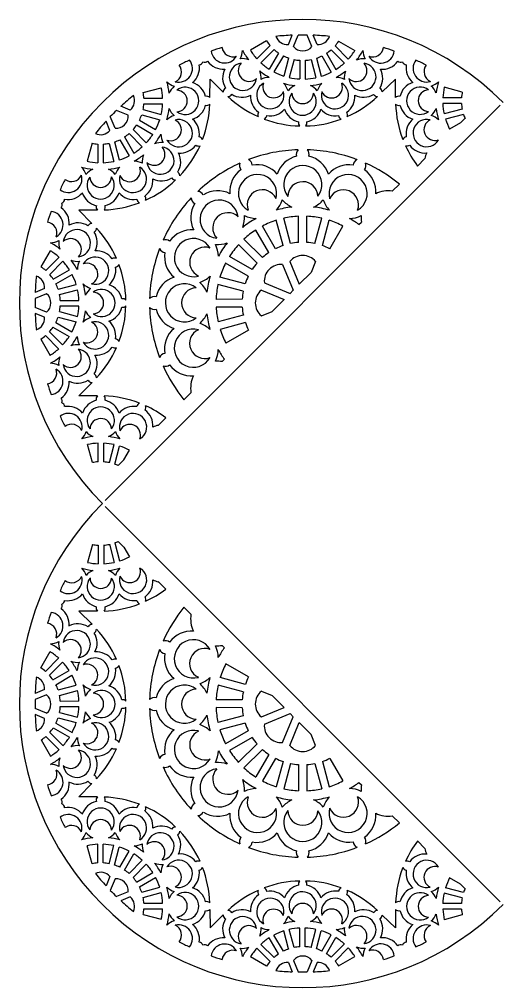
# Model space of a CAD drawing. Extents: x 51 to 299, y -13 to 235.
# Drawn here: x 51.2 to 174.6, y -12.7 to 234.8 of the extents above; entities that cross this region are included whole.
import ezdxf

# ---------------------------------------------------------------- set-up
doc = ezdxf.new("R2010")
doc.units = 0
doc.layers.get('0').update_dxf_attribs({"linetype": 'CONTINUOUS'})

msp = doc.modelspace()

# ---------------------------------------------------------------- linework, layer by layer
for p, q in [((120, 228.42), (120.98, 230.79)), ((121.32, 227.87), (122.54, 230.83)), ((126.03, 227.87), (124.81, 230.83)), ((127.35, 228.42), (126.37, 230.79)), ((114.43, 229.32), (110.29, 226.95)), ((115.32, 228.15), (111.93, 224.78)), ((131.97, 228.08), (135.33, 224.69)), ((132.87, 229.25), (137, 226.85)), ((116.33, 227.14), (112.94, 223.77)), ((117.49, 226.24), (115.09, 222.11)), ((118.72, 225.52), (116.32, 221.39)), ((128.55, 225.48), (130.92, 221.33)), ((129.79, 226.19), (132.16, 222.04)), ((130.96, 227.08), (134.32, 223.69)), ((120.08, 224.95), (118.83, 220.34)), ((121.46, 224.57), (120.2, 219.97)), ((122.92, 224.38), (122.9, 219.6)), ((124.34, 224.37), (124.33, 219.59)), ((125.81, 224.56), (127.02, 219.94)), ((127.18, 224.92), (128.4, 220.3)), ((99.91, 214.86), (99.96, 219.59)), ((103.3, 216.25), (99.96, 219.59)), ((144.01, 216.28), (147.39, 219.59)), ((147.39, 214.87), (147.39, 219.59)), ((82.87, 216.16), (87.49, 217.37)), ((164.5, 216.24), (159.89, 217.49)), ((83.05, 214.69), (87.83, 214.67)), ((83.05, 213.27), (87.82, 213.25)), ((164.3, 213.36), (159.52, 213.37)), ((164.3, 214.78), (159.53, 214.8)), ((73.14, 111.81), (174.21, 212.88)), ((79.01, 210.35), (76.05, 211.57)), ((79.55, 211.66), (77.18, 212.65)), ((82.48, 210.43), (87.08, 209.18)), ((82.85, 211.81), (87.46, 210.55)), ((164.48, 211.89), (159.86, 210.67)), ((164.85, 210.52), (160.23, 209.3)), ((74.35, 206.47), (73.37, 208.84)), ((75.67, 207.01), (74.44, 209.97)), ((81.91, 209.07), (86.03, 206.67)), ((164.05, 208.38), (161.26, 206.78)), ((164.05, 208.38), (165.22, 209.55)), ((79.28, 205.67), (82.64, 202.28)), ((80.29, 206.68), (83.65, 203.29)), ((81.19, 207.84), (85.32, 205.44)), ((69.78, 203.17), (68.52, 198.56)), ((74.12, 203.15), (75.34, 198.53)), ((75.5, 203.51), (76.72, 198.9)), ((76.87, 204.07), (79.24, 199.93)), ((78.1, 204.78), (80.48, 200.63)), ((71.24, 202.97), (71.22, 198.19)), ((72.66, 202.96), (72.64, 198.19)), ((153.03, 197.35), (154.96, 199.28)), ((146.58, 190.91), (148.41, 192.73)), ((69.74, 182.67), (66.43, 186.05)), ((71.15, 186.05), (66.43, 186.05)), ((118.65, 177.02), (116.89, 183.47)), ((120.57, 177.54), (118.82, 183.99)), ((122.62, 177.82), (122.59, 184.51)), ((124.73, 177.82), (124.76, 184.51)), ((126.78, 177.54), (128.53, 183.99)), ((128.7, 177.02), (130.46, 183.47)), ((115.02, 175.22), (111.65, 180.99)), ((116.74, 176.22), (113.38, 182)), ((130.61, 176.22), (133.97, 182)), ((138.07, 182.39), (138.69, 183.02)), ((113.39, 173.95), (108.64, 178.66)), ((111.98, 172.54), (107.24, 177.25)), ((56.77, 171.54), (59.17, 175.67)), ((57.93, 170.64), (61.32, 174)), ((110.73, 170.9), (104.93, 174.22)), ((58.94, 169.63), (62.33, 172.99)), ((59.83, 168.45), (63.98, 170.82)), ((109.74, 169.16), (103.94, 172.49)), ((118.53, 172.16), (121.26, 165.58)), ((120.37, 172.92), (122.78, 167.11)), ((126.98, 172.92), (125.83, 170.16)), ((60.54, 167.22), (64.68, 169.59)), ((108.96, 167.26), (102.49, 168.96)), ((122.78, 167.11), (125.83, 170.16)), ((57.6, 166.02), (55.23, 165.04)), ((61.1, 165.85), (65.71, 167.07)), ((108.45, 165.33), (101.99, 167.03)), ((113.86, 167.49), (120.44, 164.76)), ((58.14, 164.7), (55.18, 163.48)), ((61.46, 164.47), (66.08, 165.69)), ((113.09, 165.65), (118.91, 163.24)), ((120.44, 164.76), (121.26, 165.58)), ((58.14, 159.98), (55.18, 161.21)), ((61.64, 161.59), (66.42, 161.57)), ((61.65, 163.01), (66.42, 162.99)), ((108.19, 163.28), (101.5, 163.25)), ((108.2, 161.28), (101.51, 161.26)), ((115.86, 160.19), (118.91, 163.24)), ((57.6, 158.67), (55.23, 159.65)), ((61.07, 158.75), (65.68, 157.5)), ((61.44, 160.13), (66.05, 158.87)), ((108.47, 159.24), (102.02, 157.48)), ((113.09, 159.04), (115.86, 160.19)), ((59.78, 156.16), (63.91, 153.76)), ((60.5, 157.39), (64.63, 154.99)), ((109, 157.31), (102.55, 155.56)), ((57.87, 153.99), (61.23, 150.6)), ((58.88, 154.99), (62.24, 151.6)), ((109.8, 155.41), (104.02, 152.05)), ((56.7, 153.1), (59.07, 148.95)), ((103.03, 147.35), (103.63, 147.95)), ((69.77, 141.97), (66.43, 138.63)), ((71.16, 138.58), (66.43, 138.63)), ((93.28, 137.61), (95.08, 139.41)), ((86.73, 131.05), (88.66, 132.99)), ((71.32, 121.72), (71.34, 126.5)), ((72.75, 121.72), (72.77, 126.49)), ((69.86, 121.53), (68.64, 126.15)), ((74.21, 121.52), (75.46, 126.13)), ((75.58, 121.14), (76.84, 125.75)), ((77.91, 122.24), (79.35, 124.7)), ((76.47, 120.8), (77.91, 122.24)), ((73.14, 110.34), (174.21, 9.28)), ((69.86, 100.62), (68.64, 96)), ((71.32, 100.43), (71.34, 95.66)), ((72.75, 100.44), (72.77, 95.66)), ((74.21, 100.64), (75.46, 96.03)), ((75.58, 101.01), (76.84, 96.4)), ((76.47, 101.36), (77.91, 99.92)), ((77.91, 99.92), (79.35, 97.45)), ((86.73, 91.1), (88.66, 89.17)), ((93.28, 84.55), (95.08, 82.75)), ((71.16, 83.57), (66.43, 83.52)), ((69.77, 80.19), (66.43, 83.52)), ((103.03, 74.8), (103.63, 74.2)), ((56.7, 69.06), (59.07, 73.2)), ((57.87, 68.16), (61.23, 71.55)), ((58.88, 67.16), (62.24, 70.55)), ((109.8, 66.74), (104.02, 70.11)), ((59.78, 65.99), (63.91, 68.4)), ((60.5, 64.76), (64.63, 67.17)), ((61.07, 63.4), (65.68, 64.66)), ((108.47, 62.91), (102.02, 64.67)), ((109, 64.84), (102.55, 66.6)), ((58.14, 62.17), (55.18, 60.95)), ((57.6, 63.49), (55.23, 62.51)), ((61.44, 62.03), (66.05, 63.28)), ((113.09, 63.12), (115.86, 61.97)), ((115.86, 61.97), (118.91, 58.92)), ((61.64, 60.57), (66.42, 60.59)), ((108.2, 60.87), (101.51, 60.9)), ((58.14, 57.45), (55.18, 58.68)), ((57.6, 56.14), (55.23, 57.12)), ((61.46, 57.68), (66.08, 56.46)), ((61.65, 59.14), (66.42, 59.16)), ((108.19, 58.87), (101.5, 58.9)), ((113.09, 56.51), (118.91, 58.92)), ((113.86, 54.67), (120.44, 57.39)), ((120.44, 57.39), (121.26, 56.58)), ((60.54, 54.94), (64.68, 52.57)), ((61.1, 56.3), (65.71, 55.08)), ((108.45, 56.83), (101.99, 55.12)), ((108.96, 54.9), (102.49, 53.19)), ((118.53, 49.99), (121.26, 56.58)), ((120.37, 49.23), (122.78, 55.05)), ((122.78, 55.05), (125.83, 52)), ((58.94, 52.53), (62.33, 49.17)), ((59.83, 53.7), (63.98, 51.33)), ((109.74, 52.99), (103.94, 49.67)), ((126.98, 49.23), (125.83, 52)), ((56.77, 50.62), (59.17, 46.49)), ((57.93, 51.52), (61.32, 48.15)), ((110.73, 51.26), (104.93, 47.94)), ((111.98, 49.62), (107.24, 44.91)), ((113.39, 48.2), (108.64, 43.49)), ((115.02, 46.94), (111.65, 41.16)), ((116.74, 45.93), (113.38, 40.16)), ((118.65, 45.14), (116.89, 38.68)), ((120.57, 44.61), (118.82, 38.16)), ((126.78, 44.61), (128.53, 38.16)), ((128.7, 45.14), (130.46, 38.68)), ((130.61, 45.93), (133.97, 40.16)), ((122.62, 44.33), (122.59, 37.65)), ((124.73, 44.33), (124.76, 37.65)), ((138.07, 39.76), (138.69, 39.14)), ((69.74, 39.48), (66.43, 36.1)), ((71.15, 36.1), (66.43, 36.1)), ((146.58, 31.25), (148.41, 29.42)), ((153.03, 24.8), (154.96, 22.87)), ((69.78, 18.99), (68.52, 23.6)), ((71.24, 19.19), (71.22, 23.96)), ((72.66, 19.19), (72.64, 23.97)), ((74.12, 19), (75.34, 23.62)), ((75.5, 18.64), (76.72, 23.26)), ((76.87, 18.08), (79.24, 22.23)), ((78.1, 17.37), (80.48, 21.52)), ((79.28, 16.48), (82.64, 19.87)), ((80.29, 15.48), (83.65, 18.87)), ((74.35, 15.69), (73.37, 13.32)), ((75.67, 15.14), (74.44, 12.18)), ((81.19, 14.31), (85.32, 16.72)), ((81.91, 13.08), (86.03, 15.48)), ((164.05, 13.78), (161.26, 15.37)), ((82.48, 11.72), (87.08, 12.98)), ((164.85, 11.64), (160.23, 12.86)), ((164.05, 13.78), (165.22, 12.61)), ((79.01, 11.81), (76.05, 10.58)), ((79.55, 10.49), (77.18, 9.51)), ((82.85, 10.35), (87.46, 11.6)), ((164.48, 10.26), (159.86, 11.48)), ((83.05, 8.89), (87.82, 8.9)), ((83.05, 7.46), (87.83, 7.48)), ((164.3, 8.8), (159.52, 8.78)), ((82.87, 6), (87.49, 4.78)), ((99.91, 7.3), (99.96, 2.57)), ((103.3, 5.9), (99.96, 2.57)), ((144.01, 5.88), (147.39, 2.57)), ((147.39, 7.29), (147.39, 2.57)), ((164.3, 7.37), (159.53, 7.36)), ((164.5, 5.91), (159.89, 4.66)), ((122.92, -2.22), (122.9, 2.55)), ((124.34, -2.22), (124.33, 2.56)), ((117.49, -4.08), (115.09, 0.05)), ((118.72, -3.36), (116.32, 0.76)), ((120.08, -2.79), (118.83, 1.81)), ((121.46, -2.42), (120.2, 2.19)), ((125.81, -2.4), (127.02, 2.21)), ((127.18, -2.77), (128.4, 1.85)), ((128.55, -3.33), (130.92, 0.82)), ((129.79, -4.03), (132.16, 0.11)), ((116.33, -4.98), (112.94, -1.62)), ((130.96, -4.93), (134.32, -1.54)), ((114.43, -7.17), (110.29, -4.8)), ((115.32, -5.99), (111.93, -2.63)), ((131.97, -5.93), (135.33, -2.54)), ((132.87, -7.1), (137, -4.69)), ((120, -6.26), (120.98, -8.64)), ((121.32, -5.72), (122.54, -8.68)), ((126.03, -5.72), (124.81, -8.68)), ((127.35, -6.26), (126.37, -8.64))]:
    msp.add_line(p, q)
for centre, radius, start, end in [((123.68, 162.34), 72.5, 45, 225), ((123.68, 162.34), 68.5, 92.2541, 95.7523), ((119.72, 231.48), 3.07, 198.5794, 275.2422), ((123.68, 162.34), 68.5, 89.0517, 90.9483), ((123.68, 162.34), 68.5, 84.2477, 87.7459), ((127.63, 231.48), 3.07, 264.7578, 341.4206), ((123.68, 235.43), 11.08, 213.4619, 221.089), ((123.68, 229.84), 3.07, 219.7578, 320.2422), ((123.68, 235.43), 11.08, 318.4619, 326.089), ((123.68, 162.34), 68.5, 107.5426, 110.0022), ((103.7, 227.18), 3.49, 187.729, 330.4612), ((105.76, 228.04), 2.76, 188.0338, 290.704), ((103.33, 227.03), 4.92, 332.8161, 358.6147), ((123.68, 235.43), 17.63, 208.9171, 218.4779), ((123.68, 235.43), 15.85, 212.3519, 222.1991), ((123.68, 235.43), 11.08, 228.4619, 236.089), ((123.68, 235.43), 11.08, 243.4619, 251.089), ((123.68, 235.43), 11.08, 288.4619, 296.089), ((123.68, 235.43), 11.08, 303.4619, 311.089), ((123.68, 235.43), 15.85, 317.3519, 327.1991), ((123.68, 235.43), 17.63, 321.4171, 330.9779), ((144, 226.99), 4.92, 181.2803, 207.079), ((141.57, 227.99), 2.76, 249.745, 353.1415), ((143.63, 227.14), 3.49, 209.9878, 352.9177), ((123.68, 162.34), 68.5, 70.0064, 72.4698), ((91.97, 222.28), 3.49, 254.9878, 37.9177), ((89.91, 221.41), 2.76, 294.745, 38.1415), ((123.68, 162.34), 68.5, 115.0064, 117.4698), ((92.34, 222.43), 4.92, 310.3161, 9.583), ((97.08, 224.42), 1.17, 274.9888, 336.5203), ((98.59, 225.04), 1.17, 248.4791, 310.4604), ((103.33, 227.03), 4.92, 215.8662, 274.579), ((108.38, 220.16), 3.49, 97.4878, 352.9612), ((109.95, 221.75), 2.76, 137.245, 313.204), ((108.1, 219.88), 4.92, 68.7803, 94.579), ((123.68, 235.43), 15.85, 227.3519, 237.1991), ((123.68, 235.43), 11.08, 258.4619, 266.089), ((123.68, 235.43), 11.08, 273.4619, 281.089), ((123.68, 235.43), 15.85, 302.3519, 312.1991), ((137.36, 221.71), 2.76, 227.245, 43.204), ((138.94, 220.14), 3.49, 187.4878, 82.9612), ((139.23, 219.85), 4.92, 85.3161, 111.1147), ((144, 226.99), 4.92, 265.3161, 324.5829), ((148.76, 225.04), 1.17, 229.9887, 291.5209), ((150.27, 224.42), 1.17, 203.4797, 265.4603), ((155.03, 222.47), 4.92, 170.8661, 229.579), ((155.4, 222.31), 3.49, 142.729, 285.4612), ((123.68, 162.34), 68.5, 62.5426, 65.0022), ((157.47, 221.47), 2.76, 143.0338, 245.704), ((108.1, 219.88), 4.92, 152.8161, 212.0829), ((108.1, 219.88), 4.92, 355.3161, 21.1147), ((123.68, 235.43), 17.63, 231.4171, 240.9779), ((123.68, 235.43), 15.85, 242.3519, 252.1991), ((123.68, 235.43), 15.85, 287.3519, 297.1991), ((123.68, 235.43), 17.63, 298.9171, 308.4779), ((139.23, 219.85), 4.92, 158.7803, 184.579), ((139.23, 219.85), 4.92, 328.4635, 27.079), ((71.99, 214.02), 17.63, 6.4171, 15.9779), ((92.34, 222.43), 4.92, 226.2803, 252.079), ((94, 214), 4.92, 13.4635, 72.079), ((115.39, 215.47), 3.49, 119.9878, 15.4612), ((115.23, 215.1), 4.92, 91.2803, 117.079), ((116.23, 217.54), 2.76, 159.745, 335.704), ((115.23, 215.1), 4.92, 17.8161, 43.6147), ((123.68, 235.43), 17.63, 253.9171, 263.4779), ((123.66, 213.42), 4.92, 113.7803, 139.579), ((123.68, 235.43), 15.85, 257.3519, 267.1991), ((123.68, 235.43), 15.85, 272.3519, 282.1991), ((123.68, 235.43), 17.63, 276.4171, 285.9779), ((123.66, 213.42), 4.92, 40.3161, 66.1147), ((132.08, 215.09), 4.92, 136.2803, 162.079), ((131.93, 215.46), 3.49, 164.9878, 60.4612), ((131.06, 217.52), 2.76, 204.745, 20.704), ((132.08, 215.09), 4.92, 62.8161, 88.6147), ((153.35, 214.04), 4.92, 107.8161, 167.0829), ((155.03, 222.47), 4.92, 287.8161, 313.6147), ((175.36, 214.02), 17.63, 163.9171, 173.4779), ((123.68, 162.34), 68.5, 129.2477, 132.7459), ((77.59, 214.02), 3.07, 309.7578, 26.4206), ((71.99, 214.02), 11.08, 3.4619, 11.089), ((71.99, 214.02), 15.85, 2.3519, 12.1991), ((94, 214), 4.92, 130.3161, 156.1147), ((93.6, 214.01), 3.49, 232.4878, 127.9612), ((91.37, 214), 2.76, 272.245, 88.204), ((104.47, 216.23), 1.17, 117.4887, 179.0203), ((104.51, 216.28), 1.17, 271.2155, 329.9344), ((108.12, 219.86), 4.92, 238.1444, 297.1451), ((115.26, 215.09), 4.92, 175.3822, 234.2189), ((123.66, 213.82), 3.49, 142.4878, 37.9612), ((123.65, 216.06), 2.76, 182.245, 358.204), ((132.08, 215.09), 4.92, 305.7422, 4.579), ((139.23, 219.85), 4.92, 242.8161, 301.8168), ((142.83, 216.26), 1.17, 210.0268, 268.7457), ((142.83, 216.26), 1.17, 0.7052, 60.2535), ((153.75, 214.04), 3.49, 52.4878, 307.9612), ((155.98, 214.05), 2.76, 92.245, 268.204), ((153.35, 214.04), 4.92, 23.7803, 49.579), ((175.36, 214.02), 15.85, 167.3519, 177.1991), ((175.36, 214.02), 11.08, 168.4619, 176.089), ((71.99, 214.02), 11.08, 348.4619, 356.089), ((71.99, 214.02), 15.85, 347.3519, 357.1991), ((94, 214), 4.92, 287.8161, 346.8168), ((71.94, 214.15), 27.98, 338.9533, 357.9977), ((99.09, 214.02), 1.17, 45.7052, 105.2535), ((99.09, 214.02), 1.17, 255.0268, 313.7457), ((123.63, 235.56), 27.98, 226.9635, 246.0079), ((123.72, 235.56), 27.98, 293.9533, 312.9977), ((148.2, 214.02), 1.17, 72.4887, 134.0203), ((148.26, 214.03), 1.17, 226.2155, 284.9344), ((175.42, 214.14), 27.98, 181.9635, 201.0079), ((153.35, 214.01), 4.92, 193.1444, 252.1451), ((175.36, 214.02), 15.85, 182.3519, 192.1991), ((175.36, 214.02), 11.08, 183.4619, 191.089), ((123.68, 162.34), 68.5, 134.0517, 135.9483), ((71.99, 214.02), 11.08, 333.4619, 341.089), ((71.99, 214.02), 17.63, 343.9171, 353.4779), ((94, 214), 4.92, 203.7803, 229.579), ((113.35, 210.43), 1.17, 144.577, 201.756), ((115.26, 215.09), 4.92, 261.108, 319.6451), ((123.69, 213.42), 4.92, 197.8822, 257.1567), ((123.66, 213.42), 4.92, 282.8045, 342.079), ((132.08, 215.09), 4.92, 220.3161, 278.8532), ((133.99, 210.42), 1.17, 338.2052, 35.3842), ((153.35, 214.04), 4.92, 310.3161, 336.1147), ((175.36, 214.02), 17.63, 186.4171, 195.9779), ((175.36, 214.02), 11.08, 198.4619, 203.8406), ((123.68, 162.34), 68.5, 137.2541, 140.7523), ((75.95, 210.07), 3.07, 264.7578, 5.2422), ((71.99, 214.02), 15.85, 332.3519, 342.1991), ((92.32, 205.58), 4.92, 107.8161, 133.6147), ((91.95, 205.74), 3.49, 209.9878, 105.4612), ((89.88, 206.58), 2.76, 249.745, 65.704), ((92.32, 205.58), 4.92, 350.7422, 49.579), ((113.35, 210.43), 1.17, 293.7155, 350.75), ((123.63, 235.56), 27.98, 249.4635, 268.5079), ((123.75, 208.4), 1.17, 168.8895, 224.256), ((123.72, 235.56), 27.98, 271.4533, 290.4977), ((123.59, 208.4), 1.17, 315.7052, 11.0717), ((133.99, 210.42), 1.17, 189.2112, 246.2457), ((155.03, 205.59), 4.92, 130.3822, 189.2189), ((155.39, 205.77), 3.49, 74.9878, 330.4612), ((157.45, 206.64), 2.76, 114.745, 290.704), ((155.01, 205.62), 4.92, 46.2803, 72.079), ((175.36, 214.02), 15.85, 197.3519, 207.1991), ((71.99, 208.43), 3.07, 243.5794, 320.2422), ((71.99, 214.02), 11.08, 303.4619, 311.089), ((71.99, 214.02), 11.08, 318.4619, 326.089), ((71.99, 214.02), 17.63, 321.4171, 330.9779), ((92.32, 205.58), 4.92, 181.2803, 207.079), ((71.99, 214.02), 11.08, 258.4619, 266.089), ((71.99, 214.02), 11.08, 273.4619, 281.089), ((71.99, 214.02), 11.08, 288.4619, 296.089), ((71.99, 214.02), 15.85, 317.3519, 327.1991), ((87.54, 198.45), 4.92, 85.3161, 111.1147), ((96.98, 203.63), 1.17, 23.2052, 80.3842), ((150.37, 203.65), 1.17, 99.577, 156.756), ((71.99, 214.02), 15.85, 302.3519, 312.1991), ((85.67, 200.3), 2.76, 227.245, 43.204), ((87.26, 198.73), 3.49, 187.4878, 82.9612), ((87.54, 198.45), 4.92, 327.8045, 27.079), ((92.32, 205.58), 4.92, 265.3161, 323.8532), ((71.94, 214.15), 27.98, 316.4533, 335.4977), ((96.98, 203.63), 1.17, 234.2112, 291.2457), ((123.68, 162.34), 39.18, 91.7152, 110.7594), ((123.68, 200.36), 1.64, 135.5624, 197.9603), ((123.68, 200.36), 1.64, 342.4887, 44.4376), ((123.68, 162.34), 39.18, 69.2152, 88.2848), ((150.37, 203.65), 1.17, 248.7155, 305.75), ((175.42, 214.14), 27.98, 204.4635, 216.8684), ((155.03, 205.59), 4.92, 216.108, 274.6451), ((159.8, 198.45), 4.92, 152.8822, 170.3092), ((71.99, 214.02), 15.85, 257.3519, 267.1991), ((71.99, 214.02), 15.85, 272.3519, 282.1991), ((71.99, 214.02), 15.85, 287.3519, 297.1991), ((71.99, 214.02), 17.63, 298.9171, 308.4779), ((80.4, 193.68), 4.92, 62.8161, 88.6147), ((87.54, 198.45), 4.92, 158.7803, 184.579), ((123.68, 162.34), 39.18, 114.2152, 133.2848), ((109.13, 197.47), 1.64, 158.0624, 220.4603), ((109.14, 197.47), 1.64, 4.8564, 66.9122), ((123.7, 193.16), 6.88, 103.3661, 162.079), ((123.7, 193.16), 6.88, 17.8161, 77.0829), ((138.22, 197.47), 1.64, 113.0624, 175.4603), ((138.22, 197.47), 1.64, 319.9887, 21.9376), ((123.68, 162.34), 39.18, 50.8591, 65.7848), ((71.99, 214.02), 17.63, 253.9171, 263.4779), ((63.55, 193.7), 4.92, 17.8161, 43.6147), ((71.97, 192.01), 4.92, 113.7803, 139.579), ((71.99, 214.02), 17.63, 276.4171, 285.9779), ((71.97, 192.01), 4.92, 40.3161, 66.1147), ((80.4, 193.68), 4.92, 136.2803, 162.079), ((80.25, 194.05), 3.49, 164.9878, 60.4612), ((79.38, 196.11), 2.76, 204.745, 20.704), ((91.05, 194.85), 1.17, 0.7052, 56.0717), ((111.91, 190.82), 6.88, 125.8661, 184.579), ((111.91, 190.82), 6.88, 40.3161, 99.4487), ((123.7, 192.6), 4.89, 322.4878, 217.9612), ((135.49, 190.8), 6.88, 80.8661, 139.579), ((135.49, 190.8), 6.88, 355.3161, 54.5829), ((63.71, 194.07), 3.49, 232.729, 15.4612), ((123.68, 162.34), 68.5, 152.5426, 155.0022), ((64.55, 196.13), 2.76, 233.0338, 335.704), ((71.97, 192.41), 3.49, 142.4878, 37.9612), ((71.97, 194.65), 2.76, 182.245, 358.204), ((80.43, 193.7), 4.92, 306.108, 4.6451), ((71.88, 214.08), 27.98, 294.4635, 313.5079), ((87.57, 198.47), 4.92, 242.8822, 302.1567), ((91.16, 194.96), 1.17, 213.8895, 269.256), ((112.12, 190.3), 4.89, 344.9878, 240.4612), ((123.71, 189.47), 3.87, 2.245, 178.204), ((135.28, 190.28), 4.89, 299.9878, 195.4612), ((96.79, 189.22), 1.64, 27.4887, 89.4376), ((101.91, 184.15), 6.88, 62.8161, 122.0829), ((113.33, 187.42), 3.87, 24.745, 200.704), ((134.09, 187.39), 3.87, 339.745, 155.704), ((145.48, 184.11), 6.88, 80.8295, 117.079), ((61.6, 188.94), 1.17, 293.4797, 355.4603), ((63.55, 193.7), 4.92, 260.8661, 319.579), ((71.97, 192.01), 4.92, 197.8161, 257.0829), ((72, 192.02), 4.92, 283.1444, 342.1451), ((80.43, 193.7), 4.92, 220.3822, 279.2189), ((82.37, 189.04), 1.17, 189.577, 246.756), ((82.37, 189.04), 1.17, 338.7155, 35.75), ((123.68, 162.34), 39.18, 136.7152, 155.7848), ((96.79, 189.22), 1.64, 180.5624, 242.9603), ((102.3, 183.75), 4.89, 7.4878, 262.9612), ((111.91, 190.82), 6.88, 316.2803, 342.079), ((123.7, 193.16), 6.88, 220.3161, 246.1147), ((123.7, 193.16), 6.88, 293.7803, 319.579), ((135.49, 190.8), 6.88, 197.8161, 223.6147), ((123.68, 162.34), 68.5, 160.0064, 162.4698), ((58.87, 182.3), 3.49, 299.9878, 82.9177), ((60.98, 187.43), 1.17, 319.9887, 21.5209), ((59.03, 182.67), 4.92, 355.3161, 54.5829), ((71.99, 186.87), 1.17, 162.4887, 224.0203), ((71.88, 214.08), 27.98, 271.9635, 291.0079), ((71.99, 186.93), 1.17, 316.2155, 14.9344), ((101.91, 184.15), 6.88, 148.3661, 207.079), ((123.68, 162.34), 24.68, 96.4171, 105.9779), ((123.68, 162.34), 24.68, 73.9171, 83.4779), ((104.52, 181.55), 3.87, 47.245, 223.204), ((101.91, 184.15), 6.88, 338.7803, 4.579), ((123.68, 162.34), 24.68, 118.9171, 128.4779), ((111.91, 190.82), 6.88, 242.8161, 268.6147), ((123.68, 162.34), 22.19, 107.8009, 117.6481), ((123.68, 162.34), 22.19, 92.8009, 102.6481), ((123.68, 162.34), 22.19, 77.3519, 87.1991), ((123.68, 162.34), 22.19, 62.3519, 72.1991), ((135.49, 190.8), 6.88, 271.2803, 297.079), ((123.68, 162.34), 24.68, 54.3282, 60.9779), ((145.48, 184.11), 6.88, 175.3161, 189.1705), ((58.03, 180.23), 2.76, 339.745, 83.1415), ((65.88, 177.61), 3.49, 277.4878, 172.9612), ((66.16, 177.89), 4.92, 58.4635, 117.079), ((69.75, 181.5), 1.17, 90.7052, 150.2535), ((69.75, 181.5), 1.17, 300.0268, 358.7457), ((50.46, 162.39), 27.98, 23.9533, 42.9977), ((95.22, 174.16), 6.88, 85.3161, 144.5829), ((123.68, 162.34), 22.19, 122.8009, 132.6481), ((59.03, 182.67), 4.92, 271.2803, 297.079), ((66.16, 177.89), 4.92, 175.3161, 201.1147), ((64.31, 176.02), 2.76, 317.245, 133.204), ((66.16, 177.89), 4.92, 332.8161, 31.8168), ((88.55, 176.89), 1.64, 49.9887, 111.9376), ((95.73, 173.94), 4.89, 29.9878, 285.4612), ((50.59, 162.34), 17.63, 51.4171, 60.9779), ((123.68, 162.34), 39.18, 159.2152, 178.2848), ((88.55, 176.89), 1.64, 203.0624, 265.4603), ((98.63, 172.76), 3.87, 69.745, 245.704), ((101.91, 184.15), 6.88, 265.3161, 291.1147), ((95.22, 174.16), 6.88, 1.2803, 27.079), ((123.68, 162.34), 24.68, 141.4171, 150.9779), ((123.68, 162.34), 22.19, 137.8009, 147.6481), ((123.68, 162.34), 15.51, 108.911, 116.538), ((123.68, 162.34), 15.51, 93.911, 101.538), ((123.68, 162.34), 15.51, 78.4619, 86.089), ((123.68, 162.34), 15.51, 63.4619, 71.089), ((50.59, 162.34), 15.85, 47.3519, 57.1991), ((50.59, 162.34), 17.63, 28.9171, 38.4779), ((66.16, 177.89), 4.92, 248.7803, 274.579), ((70.56, 170.59), 3.49, 254.9878, 150.4612), ((70.93, 170.75), 4.92, 35.7422, 94.579), ((75.6, 172.66), 1.17, 68.2052, 125.3842), ((95.22, 174.16), 6.88, 170.8661, 229.579), ((123.68, 162.34), 15.51, 123.911, 131.538), ((123.68, 170.18), 4.3, 39.7578, 140.2422), ((50.59, 162.34), 11.08, 48.4619, 56.089), ((50.59, 162.34), 15.85, 32.3519, 42.1991), ((70.93, 170.75), 4.92, 152.8161, 178.6147), ((68.5, 169.73), 2.76, 294.745, 110.704), ((70.93, 170.75), 4.92, 310.3161, 8.8532), ((75.6, 172.66), 1.17, 279.2112, 336.2457), ((50.46, 162.39), 27.98, 1.4533, 20.4977), ((123.68, 162.34), 22.19, 152.8009, 162.6481), ((123.68, 162.34), 15.51, 138.911, 146.538), ((118.14, 167.88), 4.3, 84.7578, 185.2422), ((123.68, 162.34), 68.5, 174.2477, 177.7459), ((54.54, 166.3), 3.07, 354.7578, 71.4206), ((50.59, 162.34), 11.08, 33.4619, 41.089), ((50.59, 162.34), 15.85, 17.3519, 27.1991), ((92.86, 162.37), 6.88, 107.8161, 167.0829), ((95.22, 174.16), 6.88, 287.8161, 313.6147), ((123.68, 162.34), 24.68, 163.9171, 173.4779), ((123.68, 162.34), 15.51, 153.911, 161.538), ((50.59, 162.34), 11.08, 18.4619, 26.089), ((50.59, 162.34), 17.63, 6.4171, 15.9779), ((70.93, 170.75), 4.92, 226.2803, 252.079), ((72.6, 162.32), 4.92, 130.3161, 156.1147), ((72.6, 162.32), 4.92, 12.8045, 72.079), ((93.42, 162.37), 4.89, 52.4878, 307.9612), ((96.55, 162.38), 3.87, 92.245, 268.204), ((92.86, 162.37), 6.88, 23.7803, 49.579), ((123.68, 162.34), 22.19, 167.8009, 177.6481), ((123.68, 162.34), 68.5, 179.0517, 180.9483), ((56.18, 162.34), 3.07, 309.7578, 50.2422), ((50.59, 162.34), 11.08, 3.4619, 11.089), ((50.59, 162.34), 15.85, 2.3519, 12.1991), ((72.2, 162.32), 3.49, 232.4878, 127.9612), ((69.96, 162.31), 2.76, 272.245, 88.204), ((77.62, 162.26), 1.17, 45.7052, 101.0717), ((85.66, 162.34), 1.64, 72.4887, 134.4376), ((123.68, 162.34), 15.51, 168.911, 176.538), ((115.84, 162.34), 4.3, 129.7578, 230.2422), ((50.59, 162.34), 11.08, 348.4619, 356.089), ((50.59, 162.34), 15.85, 347.3519, 357.1991), ((72.6, 162.35), 4.92, 287.8822, 347.1567), ((50.46, 162.3), 27.98, 339.4635, 358.5079), ((77.62, 162.41), 1.17, 258.8895, 314.256), ((85.66, 162.34), 1.64, 225.5624, 287.9603), ((123.68, 162.34), 39.18, 181.7152, 200.7848), ((123.68, 162.34), 22.19, 182.8009, 192.6481), ((123.68, 162.34), 15.51, 183.911, 191.538), ((123.68, 162.34), 68.5, 182.2541, 185.7523), ((54.54, 158.39), 3.07, 288.5794, 5.2422), ((50.59, 162.34), 11.08, 333.4619, 341.089), ((50.59, 162.34), 17.63, 343.9171, 353.4779), ((70.91, 153.9), 4.92, 107.8161, 133.6147), ((72.6, 162.32), 4.92, 203.7803, 229.579), ((92.86, 162.37), 6.88, 193.3661, 252.079), ((92.86, 162.37), 6.88, 310.3161, 336.1147), ((123.68, 162.34), 24.68, 186.4171, 195.9779), ((50.59, 162.34), 11.08, 318.4619, 326.089), ((50.59, 162.34), 15.85, 332.3519, 342.1991), ((70.54, 154.05), 3.49, 209.9878, 105.4612), ((68.48, 154.9), 2.76, 249.745, 65.704), ((70.92, 153.93), 4.92, 351.108, 49.6451), ((95.2, 150.58), 6.88, 46.2803, 72.079), ((123.68, 162.34), 15.51, 198.911, 206.538), ((50.59, 162.34), 11.08, 303.4619, 311.089), ((50.59, 162.34), 15.85, 317.3519, 327.1991), ((50.59, 162.34), 17.63, 321.4171, 330.9779), ((70.91, 153.9), 4.92, 181.2803, 207.079), ((95.2, 150.58), 6.88, 130.3161, 189.5829), ((95.71, 150.79), 4.89, 74.9878, 330.4612), ((98.6, 152), 3.87, 114.745, 290.704), ((123.68, 162.34), 22.19, 197.8009, 207.6481), ((66.14, 146.76), 4.92, 85.3161, 111.1147), ((70.92, 153.93), 4.92, 265.3822, 324.2189), ((75.59, 152.01), 1.17, 234.577, 291.756), ((75.59, 152.01), 1.17, 23.7155, 80.75), ((50.59, 162.34), 15.85, 302.3519, 312.1991), ((50.59, 162.34), 17.63, 298.9171, 308.4779), ((66.14, 146.76), 4.92, 158.7803, 184.579), ((64.27, 148.62), 2.76, 227.245, 43.204), ((65.85, 147.05), 3.49, 187.4878, 82.9612), ((66.15, 146.79), 4.92, 328.1444, 27.1451), ((50.46, 162.3), 27.98, 316.9635, 336.0079), ((88.55, 147.79), 1.64, 94.9887, 156.9376), ((95.2, 150.58), 6.88, 332.8161, 358.6147), ((123.68, 162.34), 24.68, 208.9171, 215.6718), ((58.99, 142), 4.92, 62.8161, 88.6147), ((88.55, 147.79), 1.64, 248.0624, 310.4603), ((123.68, 162.34), 39.18, 204.2152, 219.1409), ((95.2, 150.58), 6.88, 215.8661, 274.579), ((101.87, 140.57), 6.88, 80.2519, 94.579), ((57.98, 144.43), 2.76, 278.0338, 20.704), ((58.84, 142.37), 3.49, 277.729, 60.4612), ((69.74, 143.18), 1.17, 1.2155, 59.9344), ((101.87, 140.57), 6.88, 152.8161, 189.7481), ((123.68, 162.34), 68.5, 197.5426, 200.0022), ((58.99, 142), 4.92, 305.8661, 4.579), ((66.14, 146.76), 4.92, 242.8161, 302.0829), ((69.79, 143.14), 1.17, 207.4887, 269.0203), ((60.98, 137.25), 1.17, 338.4797, 40.4603), ((61.6, 135.75), 1.17, 4.9887, 66.5209), ((72.01, 132.67), 4.92, 103.4635, 162.079), ((72, 137.76), 1.17, 135.7052, 195.2535), ((72, 137.76), 1.17, 345.0268, 43.7457), ((71.87, 110.61), 27.98, 68.9533, 87.9977), ((72.01, 132.67), 4.92, 17.8161, 76.8168), ((82.38, 135.64), 1.17, 113.2052, 170.3842), ((63.74, 130.63), 3.49, 344.9878, 127.9177), ((63.59, 131), 4.92, 40.3161, 99.5829), ((72.01, 132.27), 3.49, 322.4878, 217.9612), ((80.44, 130.99), 4.92, 80.7422, 139.579), ((80.28, 130.62), 3.49, 299.9878, 195.4612), ((82.38, 135.64), 1.17, 324.2112, 21.2457), ((80.44, 130.99), 4.92, 355.3161, 53.8532), ((71.87, 110.61), 27.98, 53.1193, 65.4977), ((123.68, 162.34), 68.5, 205.0064, 207.4698), ((64.6, 128.57), 2.76, 24.745, 128.1415), ((72.02, 130.04), 2.76, 2.245, 178.204), ((79.43, 128.55), 2.76, 339.745, 155.704), ((63.59, 131), 4.92, 316.2803, 342.079), ((72.01, 132.67), 4.92, 220.3161, 246.1147), ((72.01, 132.67), 4.92, 293.7803, 319.579), ((80.44, 130.99), 4.92, 197.8161, 223.6147), ((87.57, 126.21), 4.92, 99.8736, 117.079), ((71.99, 110.66), 17.63, 96.4171, 105.9779), ((71.99, 110.66), 15.85, 92.3519, 102.1991), ((71.99, 110.66), 15.85, 77.3519, 87.1991), ((71.99, 110.66), 17.63, 73.9171, 83.4779), ((71.99, 110.66), 15.85, 62.3519, 72.1991), ((71.99, 110.66), 11.08, 93.4619, 101.089), ((71.99, 110.66), 11.08, 78.4619, 86.089), ((71.99, 110.66), 11.08, 66.1594, 71.089), ((123.68, 59.81), 72.5, 135, 315), ((71.99, 111.49), 11.08, 258.911, 266.5381), ((71.99, 111.49), 11.08, 273.911, 281.5381), ((71.99, 111.49), 11.08, 288.911, 293.8406), ((71.99, 111.49), 15.85, 287.8009, 297.6481), ((71.99, 111.49), 17.63, 254.0221, 263.5829), ((63.59, 91.15), 4.92, 17.921, 43.7197), ((71.99, 111.49), 15.85, 257.8009, 267.6481), ((71.99, 111.49), 15.85, 272.8009, 282.6481), ((71.99, 111.49), 17.63, 276.5221, 286.0829), ((80.44, 91.17), 4.92, 136.3853, 162.1839), ((80.28, 91.54), 3.49, 164.5388, 60.0122), ((79.43, 93.6), 2.76, 204.296, 20.255), ((63.74, 91.52), 3.49, 232.0823, 15.0122), ((64.6, 93.58), 2.76, 231.8585, 335.255), ((72.01, 89.48), 4.92, 113.8853, 139.6839), ((72.01, 89.88), 3.49, 142.0388, 37.5122), ((72.02, 92.12), 2.76, 181.796, 357.755), ((72.01, 89.48), 4.92, 40.421, 66.2197), ((123.68, 59.81), 68.5, 152.5302, 154.9936), ((80.44, 91.17), 4.92, 306.1468, 4.6839), ((71.87, 111.55), 27.98, 294.5023, 306.8807), ((87.57, 95.94), 4.92, 242.921, 260.1264), ((63.59, 91.15), 4.92, 260.4171, 319.6839), ((72.01, 89.48), 4.92, 197.921, 256.5365), ((72.01, 89.48), 4.92, 283.1832, 342.1839), ((80.44, 91.17), 4.92, 220.421, 279.2578), ((82.38, 86.51), 1.17, 338.7543, 35.7888), ((60.98, 84.9), 1.17, 319.5397, 21.5203), ((61.6, 86.41), 1.17, 293.4791, 355.0113), ((72, 84.39), 1.17, 164.7465, 224.2948), ((71.87, 111.55), 27.98, 272.0023, 291.0467), ((72, 84.39), 1.17, 316.2543, 14.9732), ((82.38, 86.51), 1.17, 189.6158, 246.7948), ((123.68, 59.81), 39.18, 140.8591, 155.7848), ((123.68, 59.81), 68.5, 159.9978, 162.4574), ((58.84, 79.78), 3.49, 299.5388, 82.271), ((58.99, 80.15), 4.92, 355.421, 54.1339), ((101.87, 81.58), 6.88, 170.2519, 207.1839), ((57.98, 77.72), 2.76, 339.296, 81.9662), ((66.14, 75.39), 4.92, 57.9171, 117.1839), ((69.79, 79.01), 1.17, 90.9797, 152.5113), ((65.85, 75.11), 3.49, 277.0388, 172.5122), ((69.74, 78.98), 1.17, 300.0656, 358.7845), ((66.15, 75.37), 4.92, 332.8549, 31.8556), ((50.46, 59.85), 27.98, 23.9921, 43.0365), ((95.2, 71.58), 6.88, 85.421, 144.1339), ((58.99, 80.15), 4.92, 271.3853, 297.1839), ((50.59, 59.81), 17.63, 51.5221, 61.0829), ((66.14, 75.39), 4.92, 175.421, 201.2197), ((64.27, 73.53), 2.76, 316.796, 132.755), ((88.55, 74.36), 1.64, 49.5397, 111.9376), ((95.71, 71.36), 4.89, 29.5388, 285.0122), ((101.87, 81.58), 6.88, 265.421, 279.7481), ((95.2, 71.58), 6.88, 1.3853, 27.1839), ((50.59, 59.81), 15.85, 47.8009, 57.6481), ((70.92, 68.22), 4.92, 35.7811, 94.6178), ((123.68, 59.81), 39.18, 159.2152, 178.2848), ((88.55, 74.36), 1.64, 203.0624, 265.0113), ((95.2, 71.58), 6.88, 170.4171, 229.6839), ((98.6, 70.16), 3.87, 69.296, 245.255), ((123.68, 59.81), 24.68, 144.3282, 151.0829), ((50.59, 59.81), 15.85, 32.8009, 42.6481), ((66.14, 75.39), 4.92, 248.8853, 274.6839), ((50.59, 59.81), 17.63, 29.0221, 38.5829), ((70.91, 68.25), 4.92, 152.921, 178.7197), ((70.54, 68.1), 3.49, 254.5388, 150.0122), ((68.48, 67.25), 2.76, 294.296, 110.255), ((75.59, 70.14), 1.17, 68.244, 125.423), ((75.59, 70.14), 1.17, 279.25, 336.2845), ((50.46, 59.85), 27.98, 1.4921, 20.5365), ((123.68, 59.81), 22.19, 152.3519, 162.1991), ((50.59, 59.81), 11.08, 48.911, 56.5381), ((50.59, 59.81), 11.08, 33.911, 41.5381), ((50.59, 59.81), 15.85, 17.8009, 27.6481), ((70.92, 68.22), 4.92, 310.3549, 8.892), ((123.68, 59.81), 68.5, 174.2477, 177.7459), ((54.54, 63.77), 3.07, 354.7578, 71.4206), ((50.59, 59.81), 11.08, 18.911, 26.5381), ((70.91, 68.25), 4.92, 226.3853, 252.1839), ((50.59, 59.81), 17.63, 6.5221, 16.0829), ((72.6, 59.8), 4.92, 12.8433, 72.1178), ((92.86, 59.78), 6.88, 107.921, 166.6339), ((93.42, 59.78), 4.89, 52.0388, 307.5122), ((95.2, 71.58), 6.88, 287.921, 313.7197), ((92.86, 59.78), 6.88, 23.8853, 49.6839), ((123.68, 59.81), 24.68, 164.0221, 173.5829), ((123.68, 59.81), 22.19, 167.3519, 177.1991), ((123.68, 59.81), 15.51, 153.462, 161.089), ((56.18, 59.81), 3.07, 309.7578, 50.2422), ((50.59, 59.81), 11.08, 3.911, 11.5381), ((50.59, 59.81), 15.85, 2.8009, 12.6481), ((72.6, 59.83), 4.92, 130.421, 156.2197), ((72.2, 59.83), 3.49, 232.0388, 127.5122), ((69.96, 59.84), 2.76, 271.796, 87.755), ((96.55, 59.77), 3.87, 91.796, 267.755), ((123.68, 59.81), 15.51, 168.462, 176.089), ((115.84, 59.81), 4.3, 129.7578, 230.2422), ((123.68, 59.81), 68.5, 179.0517, 180.9483), ((77.62, 59.74), 1.17, 45.744, 101.1105), ((85.66, 59.81), 1.64, 72.0397, 134.4376), ((123.68, 59.81), 68.5, 182.2541, 185.7523), ((50.59, 59.81), 11.08, 348.911, 356.5381), ((50.59, 59.81), 15.85, 347.8009, 357.6481), ((50.59, 59.81), 17.63, 344.0221, 353.5829), ((72.6, 59.83), 4.92, 203.8853, 229.6839), ((72.6, 59.83), 4.92, 287.921, 347.1955), ((50.46, 59.76), 27.98, 339.5023, 358.5467), ((77.62, 59.89), 1.17, 258.9283, 314.2948), ((85.66, 59.81), 1.64, 225.5624, 287.5113), ((123.68, 59.81), 39.18, 181.7152, 200.7848), ((92.86, 59.78), 6.88, 192.9171, 252.1839), ((92.86, 59.78), 6.88, 310.421, 336.2197), ((123.68, 59.81), 24.68, 186.5221, 196.0829), ((123.68, 59.81), 22.19, 182.3519, 192.1991), ((123.68, 59.81), 15.51, 183.462, 191.089), ((54.54, 55.86), 3.07, 288.5794, 5.2422), ((50.59, 59.81), 11.08, 333.911, 341.5381), ((50.59, 59.81), 15.85, 332.8009, 342.6481), ((70.56, 51.56), 3.49, 209.5388, 105.0122), ((68.5, 52.42), 2.76, 249.296, 65.255), ((70.93, 51.41), 4.92, 107.921, 133.7197), ((70.93, 51.41), 4.92, 351.1468, 49.6839), ((95.22, 47.99), 6.88, 46.3853, 72.1839), ((123.68, 59.81), 15.51, 198.462, 206.089), ((118.14, 54.27), 4.3, 174.7578, 275.2422), ((50.59, 59.81), 11.08, 318.911, 326.5381), ((95.22, 47.99), 6.88, 130.421, 189.1339), ((95.73, 48.21), 4.89, 74.5388, 330.0122), ((98.63, 49.39), 3.87, 114.296, 290.255), ((123.68, 59.81), 22.19, 197.3519, 207.1991), ((50.59, 59.81), 11.08, 303.911, 311.5381), ((50.59, 59.81), 15.85, 317.8009, 327.6481), ((50.59, 59.81), 17.63, 321.5221, 331.0829), ((70.93, 51.41), 4.92, 181.3853, 207.1839), ((75.6, 49.49), 1.17, 23.7543, 80.7888), ((123.68, 59.81), 15.51, 213.462, 221.089), ((50.59, 59.81), 15.85, 302.8009, 312.6481), ((64.31, 46.13), 2.76, 226.796, 42.755), ((65.88, 44.54), 3.49, 187.0388, 82.5122), ((66.16, 44.26), 4.92, 85.421, 111.2197), ((70.93, 51.41), 4.92, 265.421, 324.2578), ((50.46, 59.76), 27.98, 317.0023, 336.0467), ((75.6, 49.49), 1.17, 234.6158, 291.7948), ((95.22, 47.99), 6.88, 332.921, 358.7197), ((123.68, 59.81), 24.68, 209.0221, 218.5829), ((123.68, 59.81), 22.19, 212.3519, 222.1991), ((123.68, 59.81), 15.51, 228.462, 236.089), ((123.68, 51.98), 4.3, 219.7578, 320.2422), ((50.59, 59.81), 17.63, 299.0221, 308.5829), ((66.16, 44.26), 4.92, 158.8853, 184.6839), ((66.16, 44.26), 4.92, 328.1832, 27.1839), ((88.55, 45.26), 1.64, 94.5397, 156.9376), ((101.91, 38), 6.88, 68.8853, 94.6839), ((123.68, 59.81), 15.51, 243.462, 251.089), ((123.68, 59.81), 15.51, 258.462, 266.089), ((123.68, 59.81), 15.51, 273.911, 281.5381), ((123.68, 59.81), 15.51, 288.911, 296.5381), ((58.03, 41.92), 2.76, 276.8585, 20.255), ((59.03, 39.48), 4.92, 62.921, 88.7197), ((58.87, 39.85), 3.49, 277.0823, 60.0122), ((88.55, 45.26), 1.64, 248.0624, 310.0113), ((123.68, 59.81), 39.18, 204.2152, 223.2848), ((95.22, 47.99), 6.88, 215.4171, 274.6839), ((102.3, 38.4), 4.89, 97.0388, 352.5122), ((104.52, 40.6), 3.87, 136.796, 312.755), ((123.68, 59.81), 22.19, 227.3519, 237.1991), ((59.03, 39.48), 4.92, 305.4171, 4.6839), ((66.16, 44.26), 4.92, 242.921, 301.5365), ((69.75, 40.65), 1.17, 209.7465, 269.2948), ((69.75, 40.65), 1.17, 1.2543, 59.9732), ((101.91, 38), 6.88, 152.921, 211.6339), ((101.91, 38), 6.88, 355.421, 21.2197), ((123.68, 59.81), 24.68, 231.5221, 241.0829), ((123.68, 59.81), 22.19, 242.3519, 252.1991), ((123.68, 59.81), 22.19, 287.8009, 297.6481), ((123.68, 59.81), 24.68, 299.0221, 305.6718), ((123.68, 59.81), 68.5, 197.5302, 199.9936), ((111.91, 31.33), 6.88, 91.3853, 117.1839), ((123.68, 59.81), 22.19, 257.3519, 267.1991), ((123.68, 59.81), 22.19, 272.8009, 282.6481), ((135.49, 31.35), 6.88, 62.921, 88.7197), ((145.48, 38.04), 6.88, 170.8295, 184.6839), ((60.98, 34.72), 1.17, 338.4791, 40.0113), ((71.97, 30.14), 4.92, 102.9171, 162.1839), ((71.99, 35.28), 1.17, 135.9797, 197.5113), ((71.99, 35.23), 1.17, 345.0656, 43.7845), ((71.88, 8.07), 27.98, 68.9921, 88.0365), ((72, 30.14), 4.92, 17.8549, 76.8556), ((112.12, 31.85), 4.89, 119.5388, 15.0122), ((113.33, 34.73), 3.87, 159.296, 335.255), ((123.68, 59.81), 24.68, 254.0221, 263.5829), ((111.91, 31.33), 6.88, 17.921, 43.7197), ((123.7, 29), 6.88, 113.8853, 139.6839), ((123.68, 59.81), 24.68, 276.5221, 286.0829), ((123.7, 29), 6.88, 40.421, 66.2197), ((135.49, 31.35), 6.88, 136.3853, 162.1839), ((135.28, 31.87), 4.89, 164.5388, 60.0122), ((134.09, 34.76), 3.87, 204.296, 20.255), ((61.6, 33.22), 1.17, 4.5397, 66.5203), ((63.55, 28.46), 4.92, 40.421, 99.1339), ((71.97, 29.74), 3.49, 322.0388, 217.5122), ((80.43, 28.46), 4.92, 80.7811, 139.6178), ((82.37, 33.12), 1.17, 113.244, 170.423), ((82.37, 33.12), 1.17, 324.25, 21.2845), ((80.43, 28.46), 4.92, 355.3549, 53.892), ((71.88, 8.07), 27.98, 46.4921, 65.5365), ((96.79, 32.93), 1.64, 117.0397, 179.4376), ((123.7, 29.56), 4.89, 142.0388, 37.5122), ((123.71, 32.69), 3.87, 181.796, 357.755), ((63.71, 28.09), 3.49, 344.5388, 127.271), ((123.68, 59.81), 68.5, 204.9978, 207.4574), ((71.97, 27.51), 2.76, 1.796, 177.755), ((80.25, 28.1), 3.49, 299.5388, 195.0122), ((96.79, 32.93), 1.64, 270.5624, 332.5113), ((123.68, 59.81), 39.18, 226.7152, 245.7848), ((101.91, 38), 6.88, 237.9171, 297.1839), ((111.91, 31.33), 6.88, 175.421, 234.1339), ((135.49, 31.35), 6.88, 305.4171, 4.6839), ((145.48, 38.04), 6.88, 242.921, 279.1705), ((64.55, 26.02), 2.76, 24.296, 126.9662), ((79.38, 26.04), 2.76, 339.296, 155.255), ((87.57, 23.69), 4.92, 57.8433, 117.1178), ((91.16, 27.19), 1.17, 90.744, 146.1105), ((91.05, 27.3), 1.17, 303.9283, 359.2948), ((71.94, 8.01), 27.98, 24.5023, 43.5467), ((123.68, 59.81), 39.18, 294.2152, 309.1409), ((63.55, 28.46), 4.92, 316.3853, 342.1839), ((71.99, 8.13), 17.63, 96.5221, 106.0829), ((71.97, 30.14), 4.92, 220.421, 246.2197), ((71.97, 30.14), 4.92, 293.8853, 319.6839), ((71.99, 8.13), 17.63, 74.0221, 83.5829), ((80.4, 28.47), 4.92, 197.921, 223.7197), ((87.26, 23.42), 3.49, 277.0388, 172.5122), ((87.54, 23.71), 4.92, 332.921, 32.1955), ((109.13, 24.69), 1.64, 139.5397, 201.9376), ((111.91, 31.33), 6.88, 260.5513, 319.6839), ((123.7, 29), 6.88, 197.921, 256.6339), ((123.7, 29), 6.88, 282.9171, 342.1839), ((135.49, 31.35), 6.88, 220.421, 279.1339), ((138.22, 24.69), 1.64, 338.0624, 40.0113), ((175.42, 8.01), 27.98, 143.1316, 155.5365), ((71.99, 8.13), 15.85, 92.8009, 102.6481), ((71.99, 8.13), 15.85, 77.8009, 87.6481), ((71.99, 8.13), 15.85, 62.8009, 72.6481), ((80.4, 28.47), 4.92, 271.3853, 297.1839), ((71.99, 8.13), 17.63, 51.5221, 61.0829), ((87.54, 23.71), 4.92, 175.421, 201.2197), ((85.67, 21.85), 2.76, 316.796, 132.755), ((109.14, 24.68), 1.64, 293.0878, 355.1436), ((123.68, 59.81), 39.18, 249.2406, 268.2848), ((123.68, 21.8), 1.64, 162.0397, 224.4376), ((123.68, 59.81), 39.18, 271.7152, 290.7848), ((123.68, 21.8), 1.64, 315.5624, 17.5113), ((138.22, 24.69), 1.64, 184.5397, 246.9376), ((159.8, 23.7), 4.92, 189.6908, 207.1178), ((71.99, 8.13), 15.85, 47.8009, 57.6481), ((91.95, 16.42), 3.49, 254.5388, 150.0122), ((92.32, 16.57), 4.92, 36.1468, 94.6839), ((155.03, 16.56), 4.92, 85.3549, 143.892), ((155.39, 16.38), 3.49, 29.5388, 285.0122), ((71.99, 8.13), 11.08, 93.911, 101.5381), ((71.99, 8.13), 11.08, 78.911, 86.5381), ((71.99, 8.13), 11.08, 63.911, 71.5381), ((71.99, 8.13), 11.08, 48.911, 56.5381), ((71.99, 8.13), 15.85, 32.8009, 42.6481), ((87.54, 23.71), 4.92, 248.8853, 274.6839), ((71.99, 8.13), 17.63, 29.0221, 38.5829), ((92.32, 16.57), 4.92, 152.921, 178.7197), ((89.88, 15.57), 2.76, 294.296, 110.255), ((92.32, 16.57), 4.92, 310.421, 9.2578), ((96.98, 18.52), 1.17, 68.7543, 125.7888), ((96.98, 18.52), 1.17, 279.6158, 336.7948), ((71.94, 8.01), 27.98, 2.0023, 21.0467), ((175.42, 8.01), 27.98, 158.9921, 178.0365), ((150.37, 18.51), 1.17, 203.244, 260.423), ((150.37, 18.51), 1.17, 54.25, 111.2845), ((155.03, 16.56), 4.92, 170.7811, 229.6178), ((157.45, 15.52), 2.76, 69.296, 245.255), ((71.99, 13.73), 3.07, 39.7578, 116.4206), ((123.68, 59.81), 68.5, 219.2477, 222.7459), ((75.95, 12.09), 3.07, 354.7578, 95.2422), ((71.99, 8.13), 11.08, 33.911, 41.5381), ((71.99, 8.13), 15.85, 17.8009, 27.6481), ((175.36, 8.13), 15.85, 152.8009, 162.6481), ((71.99, 8.13), 11.08, 18.911, 26.5381), ((92.32, 16.57), 4.92, 226.3853, 252.1839), ((71.99, 8.13), 17.63, 6.5221, 16.0829), ((94, 8.15), 4.92, 13.1832, 72.1839), ((123.63, -13.4), 27.98, 91.4921, 110.5365), ((113.35, 11.73), 1.17, 9.25, 66.2845), ((123.69, 8.73), 4.92, 102.8433, 162.1178), ((123.75, 13.75), 1.17, 135.744, 191.1105), ((123.59, 13.75), 1.17, 348.9283, 44.2948), ((123.72, -13.4), 27.98, 69.5023, 88.5467), ((123.66, 8.73), 4.92, 17.921, 77.1955), ((133.99, 11.73), 1.17, 113.7543, 170.7888), ((153.35, 8.14), 4.92, 107.8549, 166.8556), ((155.01, 16.53), 4.92, 287.921, 313.7197), ((175.36, 8.13), 17.63, 164.0221, 173.5829), ((175.36, 8.13), 11.08, 156.1594, 161.5381), ((123.68, 59.81), 68.5, 224.0517, 225.9483), ((77.59, 8.13), 3.07, 333.5794, 50.2422), ((71.99, 8.13), 11.08, 3.911, 11.5381), ((71.99, 8.13), 15.85, 2.8009, 12.6481), ((94, 8.15), 4.92, 130.421, 156.2197), ((93.6, 8.15), 3.49, 232.0388, 127.5122), ((91.37, 8.16), 2.76, 271.796, 87.755), ((123.63, -13.4), 27.98, 113.9921, 133.0365), ((115.26, 7.06), 4.92, 125.7811, 184.6178), ((115.39, 6.68), 3.49, 344.5388, 240.0122), ((113.35, 11.73), 1.17, 158.244, 215.423), ((115.26, 7.06), 4.92, 40.3549, 98.892), ((123.66, 8.33), 3.49, 322.0388, 217.5122), ((132.08, 7.07), 4.92, 81.1468, 139.6839), ((131.93, 6.69), 3.49, 299.5388, 195.0122), ((133.99, 11.73), 1.17, 324.6158, 21.7948), ((132.08, 7.07), 4.92, 355.421, 54.2578), ((123.72, -13.4), 27.98, 47.0023, 66.0467), ((153.75, 8.11), 3.49, 52.0388, 307.5122), ((155.98, 8.1), 2.76, 91.796, 267.755), ((153.35, 8.11), 4.92, 23.8853, 49.6839), ((175.36, 8.13), 15.85, 167.8009, 177.6481), ((175.36, 8.13), 11.08, 168.911, 176.5381), ((123.68, 59.81), 68.5, 227.2541, 230.7523), ((71.99, 8.13), 11.08, 348.911, 356.5381), ((71.99, 8.13), 15.85, 347.8009, 357.6481), ((99.09, 8.14), 1.17, 46.2543, 104.9732), ((123.65, 6.1), 2.76, 1.796, 177.755), ((148.26, 8.12), 1.17, 75.0656, 133.7845), ((71.99, 8.13), 17.63, 344.0221, 353.5829), ((94, 8.15), 4.92, 203.8853, 229.6839), ((94, 8.15), 4.92, 287.921, 346.5365), ((99.09, 8.14), 1.17, 254.7465, 314.2948), ((104.47, 5.92), 1.17, 180.9797, 242.5113), ((104.51, 5.88), 1.17, 30.0656, 88.7845), ((108.38, 1.99), 3.49, 7.0388, 262.5122), ((108.12, 2.29), 4.92, 62.8549, 121.8556), ((116.23, 4.61), 2.76, 24.296, 200.255), ((115.23, 7.05), 4.92, 316.3853, 342.1839), ((123.66, 8.73), 4.92, 220.421, 246.2197), ((123.66, 8.73), 4.92, 293.8853, 319.6839), ((132.08, 7.07), 4.92, 197.921, 223.7197), ((131.06, 4.63), 2.76, 339.296, 155.255), ((138.94, 2.02), 3.49, 277.0388, 172.5122), ((139.23, 2.3), 4.92, 58.1832, 117.1839), ((142.83, 5.89), 1.17, 91.2543, 149.9732), ((142.83, 5.89), 1.17, 299.7465, 359.2948), ((148.2, 8.13), 1.17, 225.9797, 287.5113), ((153.35, 8.11), 4.92, 192.9171, 252.1839), ((153.35, 8.11), 4.92, 310.421, 336.2197), ((175.36, 8.13), 17.63, 186.5221, 196.0829), ((175.36, 8.13), 15.85, 182.8009, 192.6481), ((175.36, 8.13), 11.08, 183.911, 191.5381), ((92.34, -0.27), 4.92, 107.921, 133.7197), ((91.97, -0.12), 3.49, 322.0823, 105.0122), ((89.91, 0.74), 2.76, 321.8585, 65.255), ((92.34, -0.27), 4.92, 350.417, 49.6839), ((108.1, 2.27), 4.92, 147.9171, 207.1839), ((109.95, 0.4), 2.76, 46.796, 222.755), ((108.1, 2.27), 4.92, 338.8853, 4.6839), ((115.23, 7.05), 4.92, 242.921, 268.7197), ((123.68, -13.28), 17.63, 96.5221, 106.0829), ((123.68, -13.28), 15.85, 92.8009, 102.6481), ((123.68, -13.28), 15.85, 77.8009, 87.6481), ((123.68, -13.28), 17.63, 74.0221, 83.5829), ((132.08, 7.07), 4.92, 271.3853, 297.1839), ((139.23, 2.3), 4.92, 175.421, 201.2197), ((137.36, 0.44), 2.76, 316.796, 132.755), ((139.23, 2.3), 4.92, 332.921, 31.5365), ((155.03, -0.31), 4.92, 130.421, 189.1339), ((155.4, -0.16), 3.49, 74.5388, 217.271), ((157.47, 0.69), 2.76, 114.296, 216.9662), ((155.03, -0.31), 4.92, 46.3853, 72.1839), ((103.33, -4.87), 4.92, 85.421, 144.1338), ((123.68, -13.28), 17.63, 119.0221, 128.5829), ((123.68, -13.28), 15.85, 122.8009, 132.6481), ((123.68, -13.28), 15.85, 107.8009, 117.6481), ((123.68, -13.28), 15.85, 62.8009, 72.6481), ((123.68, -13.28), 15.85, 47.8009, 57.6481), ((123.68, -13.28), 17.63, 51.5221, 61.0829), ((144, -4.84), 4.92, 35.4171, 94.6839), ((123.68, 59.81), 68.5, 242.5302, 244.9936), ((97.08, -2.26), 1.17, 23.4797, 85.0112), ((98.59, -2.89), 1.17, 49.5396, 111.5209), ((103.7, -5.03), 3.49, 29.5388, 172.271), ((108.1, 2.27), 4.92, 265.421, 291.2197), ((123.68, -13.28), 17.63, 141.5221, 151.0829), ((123.68, -13.28), 11.08, 93.911, 101.5381), ((123.68, -13.28), 11.08, 78.911, 86.5381), ((139.23, 2.3), 4.92, 248.8853, 274.6839), ((123.68, -13.28), 17.63, 29.0221, 38.5829), ((143.63, -4.99), 3.49, 7.0823, 150.0122), ((148.76, -2.89), 1.17, 68.4791, 130.0113), ((150.27, -2.26), 1.17, 94.5397, 156.5203), ((123.68, 59.81), 68.5, 294.9978, 297.4574), ((123.68, 59.81), 68.5, 249.9978, 252.4574), ((105.76, -5.89), 2.76, 69.296, 171.9662), ((103.33, -4.87), 4.92, 1.3853, 27.1839), ((123.68, -13.28), 15.85, 137.8009, 147.6481), ((123.68, -13.28), 11.08, 123.911, 131.5381), ((123.68, -13.28), 11.08, 108.911, 116.5381), ((123.68, -7.68), 3.07, 39.7578, 140.2422), ((123.68, -13.28), 11.08, 63.911, 71.5381), ((123.68, -13.28), 11.08, 48.911, 56.5381), ((123.68, -13.28), 15.85, 32.8009, 42.6481), ((144, -4.84), 4.92, 152.921, 178.7197), ((141.57, -5.84), 2.76, 6.8585, 110.255), ((123.68, 59.81), 68.5, 287.5302, 289.9936), ((123.68, -13.28), 11.08, 138.911, 146.5381), ((119.72, -9.32), 3.07, 84.7578, 161.4206), ((127.63, -9.32), 3.07, 18.5794, 95.2422), ((123.68, -13.28), 11.08, 33.911, 41.5381), ((123.68, 59.81), 68.5, 264.2477, 267.7459), ((123.68, 59.81), 68.5, 269.0517, 270.9483), ((123.68, 59.81), 68.5, 272.2541, 275.7523)]:
    msp.add_arc(centre, radius, start, end)

doc.saveas('drawing.dxf')
